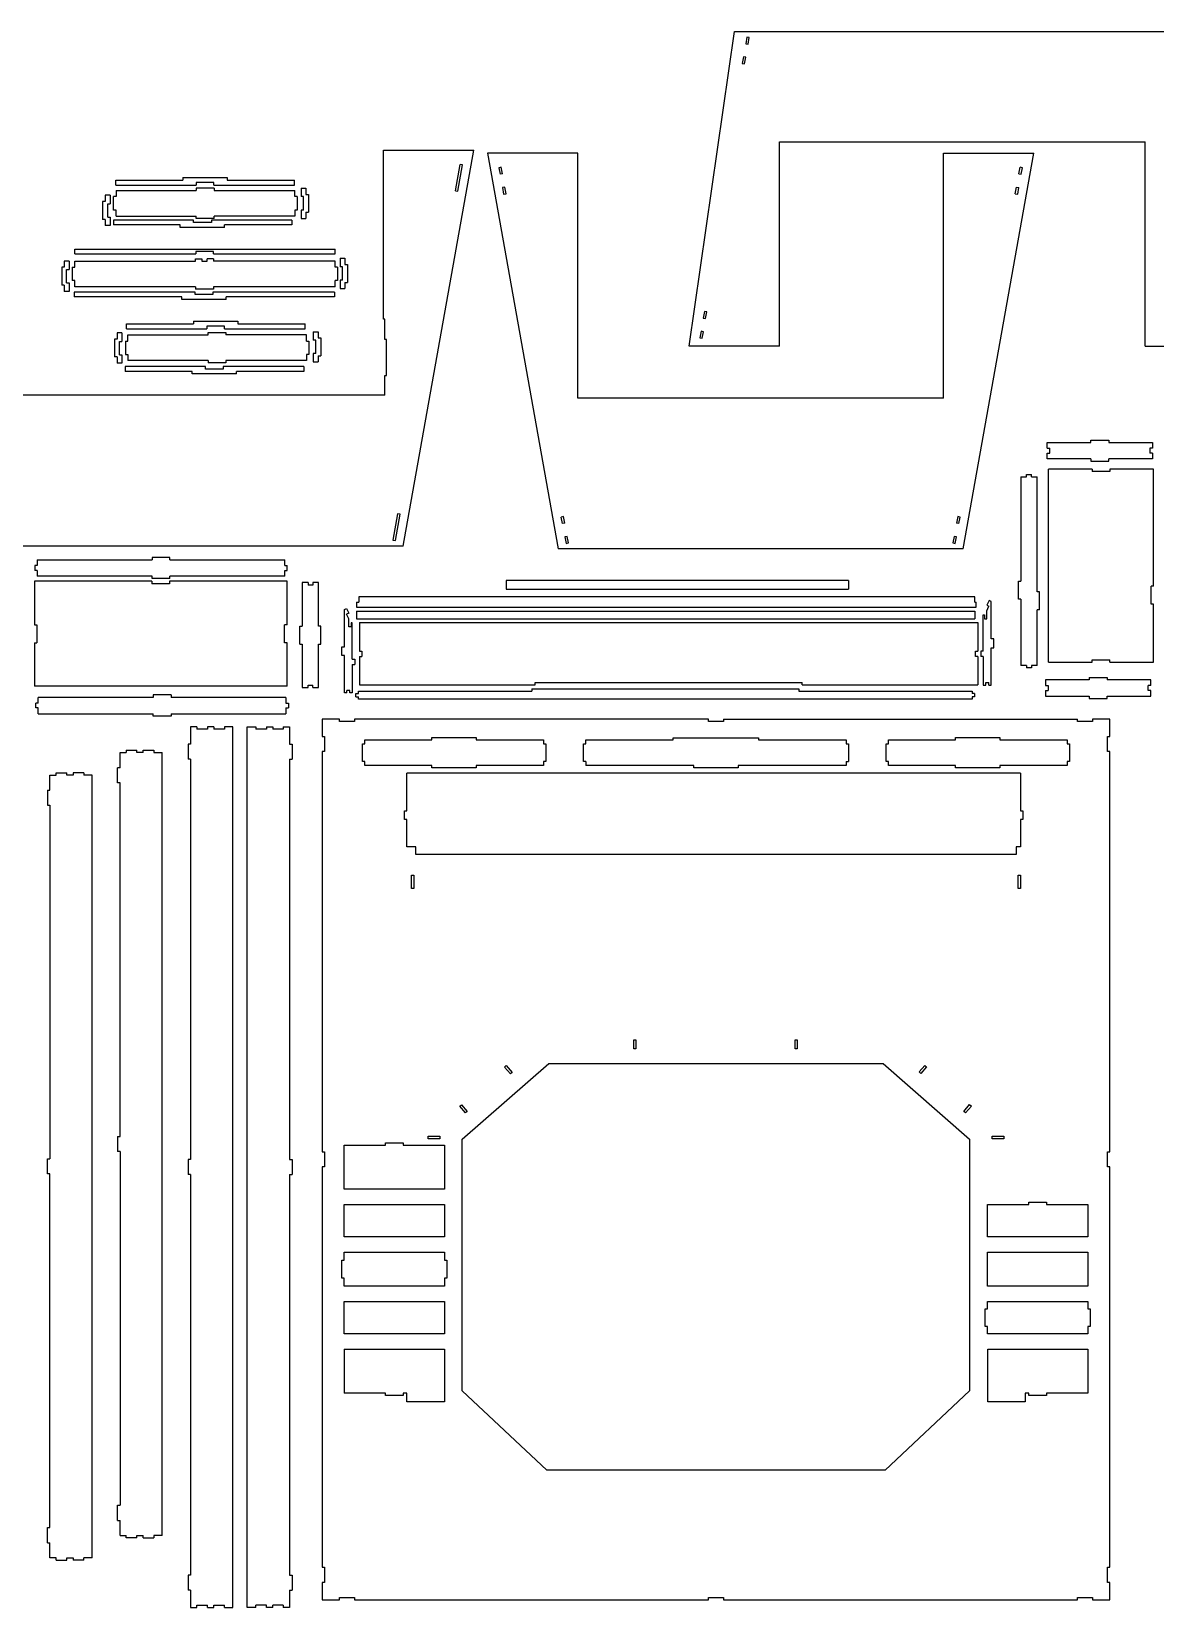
# Model space of a CAD drawing. Extents: x -1378 to 1378, y -734 to 734.
# Drawn here: x -827 to 170, y -664 to 734 of the extents above; entities that cross this region are included whole.
import ezdxf

# ---------------------------------------------------------------- set-up
doc = ezdxf.new("R2010")
doc.units = 0
doc.header["$MEASUREMENT"] = 0
doc.layers.get('0').update_dxf_attribs({"linetype": 'CONTINUOUS'})

msp = doc.modelspace()

# ---------------------------------------------------------------- linework, layer by layer
for p, q in [((-244, 455.1), (-203.7, 734)), ((-203.7, 734), (200.3, 734)), ((-192.7, 729.1), (-193.7, 723.2)), ((-190.6, 728.7), (-192.7, 729.1)), ((-191.6, 722.8), (-190.6, 728.7)), ((-193.7, 723.2), (-191.6, 722.8)), ((-195.8, 711.5), (-196.8, 705.7)), ((-196.8, 705.7), (-194.7, 705.3)), ((-193.7, 711.2), (-195.8, 711.5)), ((-194.7, 705.3), (-193.7, 711.2)), ((-163.7, 636.3), (160.4, 636.3)), ((-163.7, 455.1), (-163.7, 636.3)), ((160.4, 455.1), (160.4, 636.3)), ((-515, 628.7), (-434.8, 628.7)), ((-515, 478.8), (-515, 628.7)), ((-497.4, 277.7), (-434.8, 628.7)), ((-451.2, 592.8), (-447.1, 616.1)), ((-449.1, 592.4), (-445, 615.8)), ((-445, 615.8), (-447.1, 616.1)), ((-422.8, 626.2), (-360.2, 275.1)), ((-342.6, 626.2), (-422.8, 626.2)), ((-342.6, 408.8), (-342.6, 626.2)), ((-18.4, 408.8), (-18.4, 626.2)), ((-18.4, 626.2), (61.8, 626.2)), ((-0.9, 275.1), (61.8, 626.2)), ((-752.2, 602.3), (-692.8, 602.3)), ((-752.2, 597.9), (-752.2, 602.3)), ((-692.8, 604.5), (-692.8, 602.3)), ((-692.8, 604.5), (-653.5, 604.5)), ((-653.5, 604.5), (-653.5, 602.3)), ((-653.5, 602.3), (-593.8, 602.3)), ((-593.8, 597.9), (-593.8, 602.3)), ((-410.5, 613.6), (-412.6, 613.2)), ((-412.6, 613.2), (-411.5, 607.4)), ((-409.4, 607.8), (-411.5, 607.4)), ((-409.4, 607.8), (-410.5, 613.6)), ((48.4, 607.8), (49.5, 613.6)), ((48.4, 607.8), (50.5, 607.4)), ((51.6, 613.2), (49.5, 613.6)), ((50.5, 607.4), (51.6, 613.2)), ((-757.4, 588.8), (-761.7, 588.8)), ((-761.7, 588.8), (-761.7, 583.3)), ((-757.4, 588.8), (-757.4, 581.3)), ((-752.1, 587.6), (-754.3, 587.6)), ((-754.3, 575.7), (-754.3, 587.6)), ((-752.2, 597.9), (-681, 597.9)), ((-752.1, 592.9), (-752.1, 587.6)), ((-752.1, 592.9), (-681, 592.9)), ((-665.3, 600.1), (-681, 600.1)), ((-681, 600.1), (-681, 597.9)), ((-665.2, 595.1), (-681, 595.1)), ((-681, 595.1), (-681, 592.9)), ((-665.3, 597.9), (-665.3, 600.1)), ((-665.3, 597.9), (-593.8, 597.9)), ((-665.2, 595.1), (-665.2, 592.9)), ((-665.2, 592.9), (-593.7, 592.9)), ((-593.7, 587.6), (-593.7, 592.9)), ((-591.6, 587.6), (-593.7, 587.6)), ((-591.6, 587.6), (-591.6, 575.7)), ((-588.1, 595.1), (-583.8, 595.1)), ((-588.1, 595.1), (-588.1, 587.6)), ((-586, 587.6), (-588.1, 587.6)), ((-586, 575.7), (-586, 587.6)), ((-583.8, 595.1), (-583.8, 589.6)), ((-583.8, 589.6), (-581.5, 589.6)), ((-581.5, 589.6), (-581.5, 573.7)), ((-451.2, 592.8), (-449.1, 592.4)), ((-407.4, 596.1), (-409.5, 595.7)), ((-409.5, 595.7), (-408.4, 589.9)), ((-408.4, 589.9), (-406.3, 590.2)), ((-406.3, 590.2), (-407.4, 596.1)), ((45.3, 590.2), (46.3, 596.1)), ((45.3, 590.2), (47.4, 589.9)), ((46.3, 596.1), (48.5, 595.7)), ((47.4, 589.9), (48.5, 595.7)), ((-761.7, 583.3), (-764, 583.3)), ((-764, 583.3), (-764, 567.4)), ((-759.5, 581.3), (-757.4, 581.3)), ((-759.5, 569.4), (-759.5, 581.3)), ((-752.1, 575.7), (-754.3, 575.7)), ((-752.1, 570.3), (-752.1, 575.7)), ((-593.7, 575.7), (-593.7, 570.3)), ((-591.6, 575.7), (-593.7, 575.7)), ((-588.1, 575.7), (-588.1, 568.2)), ((-586, 575.7), (-588.1, 575.7)), ((-583.8, 573.7), (-581.5, 573.7)), ((-583.8, 573.7), (-583.8, 568.2)), ((-761.7, 567.4), (-764, 567.4)), ((-761.7, 567.4), (-761.7, 561.9)), ((-757.4, 561.9), (-761.7, 561.9)), ((-759.5, 569.4), (-757.4, 569.4)), ((-757.4, 569.4), (-757.4, 561.9)), ((-754.5, 566.8), (-754.5, 562.5)), ((-683.4, 566.8), (-754.5, 566.8)), ((-695.2, 562.5), (-754.5, 562.5)), ((-752.1, 570.3), (-681, 570.3)), ((-695.2, 560.3), (-695.2, 562.5)), ((-655.8, 560.3), (-695.2, 560.3)), ((-683.4, 564.7), (-683.4, 566.8)), ((-667.6, 564.7), (-683.4, 564.7)), ((-681, 568.2), (-681, 570.3)), ((-665.2, 568.2), (-681, 568.2)), ((-667.6, 566.8), (-667.6, 564.7)), ((-596.1, 566.8), (-667.6, 566.8)), ((-665.2, 568.2), (-665.2, 570.3)), ((-593.7, 570.3), (-665.2, 570.3)), ((-655.8, 560.3), (-655.8, 562.5)), ((-596.1, 562.5), (-655.8, 562.5)), ((-596.1, 566.8), (-596.1, 562.5)), ((-588.1, 568.2), (-583.8, 568.2)), ((-788.6, 541.1), (-557.7, 541.1)), ((-788.6, 536.8), (-788.6, 541.1)), ((-788.6, 536.8), (-681.3, 536.8)), ((-681.6, 532.5), (-676.1, 532.5)), ((-681.6, 530.3), (-681.6, 532.5)), ((-681.3, 538.9), (-681.3, 536.8)), ((-665.6, 538.9), (-681.3, 538.9)), ((-676.1, 532.5), (-676.1, 530.3)), ((-665.8, 532.5), (-671.3, 532.5)), ((-671.3, 530.3), (-671.3, 532.5)), ((-665.8, 532.5), (-665.8, 530.3)), ((-665.6, 536.8), (-665.6, 538.9)), ((-665.6, 536.8), (-557.7, 536.8)), ((-557.7, 536.8), (-557.7, 541.1)), ((-553.5, 532.9), (-549.2, 532.9)), ((-553.5, 532.9), (-553.5, 525.4)), ((-549.2, 532.9), (-549.2, 527.4)), ((-800.3, 524.9), (-800.3, 509.1)), ((-798.1, 524.9), (-800.3, 524.9)), ((-798.1, 530.4), (-798.1, 524.9)), ((-793.7, 530.4), (-798.1, 530.4)), ((-795.9, 522.9), (-793.7, 522.9)), ((-795.9, 511.1), (-795.9, 522.9)), ((-793.7, 530.4), (-793.7, 522.9)), ((-790.9, 525), (-788.8, 525)), ((-790.9, 525), (-790.9, 513.1)), ((-788.8, 525), (-788.8, 530.3)), ((-788.8, 530.3), (-681.6, 530.3)), ((-676.1, 530.3), (-671.3, 530.3)), ((-557.9, 530.3), (-665.8, 530.3)), ((-557.9, 525), (-557.9, 530.3)), ((-555.8, 525), (-557.9, 525)), ((-555.8, 525), (-555.8, 513.1)), ((-551.4, 525.4), (-553.5, 525.4)), ((-551.4, 513.5), (-551.4, 525.4)), ((-549.2, 527.4), (-546.9, 527.4)), ((-546.9, 527.4), (-546.9, 511.5)), ((-798.1, 509.1), (-800.3, 509.1)), ((-798.1, 509.1), (-798.1, 503.6)), ((-793.7, 503.6), (-798.1, 503.6)), ((-795.9, 511.1), (-793.7, 511.1)), ((-793.7, 511.1), (-793.7, 503.6)), ((-788.8, 513.1), (-790.9, 513.1)), ((-788.8, 507.7), (-788.8, 513.1)), ((-681.6, 507.7), (-788.8, 507.7)), ((-681.6, 507.7), (-681.6, 505.6)), ((-665.8, 505.6), (-681.6, 505.6)), ((-665.8, 507.7), (-665.8, 505.6)), ((-557.9, 507.7), (-665.8, 507.7)), ((-557.9, 507.7), (-557.9, 513.1)), ((-555.8, 513.1), (-557.9, 513.1)), ((-551.4, 513.5), (-553.5, 513.5)), ((-553.5, 513.5), (-553.5, 506)), ((-553.5, 506), (-549.2, 506)), ((-549.2, 511.5), (-549.2, 506)), ((-549.2, 511.5), (-546.9, 511.5)), ((-789.2, 503), (-789.2, 498.7)), ((-682, 503), (-789.2, 503)), ((-693.8, 498.7), (-789.2, 498.7)), ((-693.8, 496.4), (-693.8, 498.7)), ((-654.4, 496.4), (-693.8, 496.4)), ((-682, 500.8), (-682, 503)), ((-666.2, 500.8), (-682, 500.8)), ((-558.3, 503), (-666.2, 503)), ((-666.2, 503), (-666.2, 500.8)), ((-558.3, 498.7), (-654.4, 498.7)), ((-654.4, 496.4), (-654.4, 498.7)), ((-558.3, 503), (-558.3, 498.7)), ((-683.4, 477), (-683.4, 474.7)), ((-683.4, 477), (-644, 477)), ((-644, 477), (-644, 474.7)), ((-513.8, 478.8), (-515, 478.8)), ((-513.8, 460.8), (-513.8, 478.8)), ((-230.3, 485.7), (-231.4, 479.9)), ((-231.4, 479.9), (-229.3, 479.5)), ((-228.2, 485.4), (-230.3, 485.7)), ((-229.3, 479.5), (-228.2, 485.4)), ((-746.9, 466.7), (-751.2, 466.7)), ((-751.2, 466.7), (-751.2, 461.2)), ((-746.9, 466.7), (-746.9, 459.2)), ((-742.7, 474.7), (-683.4, 474.7)), ((-742.7, 470.4), (-742.7, 474.7)), ((-742.7, 470.4), (-671.6, 470.4)), ((-741.6, 459.5), (-741.6, 464.9)), ((-741.6, 464.9), (-670.5, 464.9)), ((-671.6, 472.6), (-671.6, 470.4)), ((-655.8, 472.6), (-671.6, 472.6)), ((-670.5, 464.9), (-670.5, 467)), ((-670.5, 467), (-654.7, 467)), ((-655.8, 470.4), (-655.8, 472.6)), ((-655.8, 470.4), (-584.3, 470.4)), ((-654.7, 467), (-654.7, 464.9)), ((-583.2, 464.9), (-654.7, 464.9)), ((-644, 474.7), (-584.3, 474.7)), ((-584.3, 470.4), (-584.3, 474.7)), ((-583.2, 459.5), (-583.2, 464.9)), ((-577.2, 467.8), (-577.2, 460.3)), ((-577.2, 467.8), (-572.9, 467.8)), ((-572.9, 467.8), (-572.9, 462.3)), ((-572.9, 462.3), (-570.6, 462.3)), ((-570.6, 462.3), (-570.6, 446.5)), ((-233.4, 468.2), (-234.5, 462.4)), ((-234.5, 462.4), (-232.4, 462)), ((-231.3, 467.8), (-233.4, 468.2)), ((-232.4, 462), (-231.3, 467.8)), ((-753.5, 461.2), (-753.5, 445.4)), ((-751.2, 461.2), (-753.5, 461.2)), ((-749, 459.2), (-746.9, 459.2)), ((-749, 447.4), (-749, 459.2)), ((-749, 447.4), (-746.9, 447.4)), ((-746.9, 447.4), (-746.9, 439.9)), ((-743.8, 459.5), (-741.6, 459.5)), ((-743.8, 459.5), (-743.8, 447.7)), ((-743.8, 447.7), (-741.6, 447.7)), ((-741.6, 447.7), (-741.6, 442.3)), ((-583.2, 459.5), (-581.1, 459.5)), ((-583.2, 447.7), (-583.2, 442.3)), ((-581.1, 447.7), (-583.2, 447.7)), ((-581.1, 459.5), (-581.1, 447.7)), ((-575.1, 460.3), (-577.2, 460.3)), ((-575.1, 448.5), (-577.2, 448.5)), ((-577.2, 448.5), (-577.2, 441)), ((-575.1, 448.5), (-575.1, 460.3)), ((-512.4, 460.8), (-513.8, 460.8)), ((-512.4, 429.1), (-512.4, 460.8)), ((-163.7, 455.1), (-244, 455.1)), ((160.4, 455.1), (240.6, 455.1)), ((-751.2, 445.4), (-753.5, 445.4)), ((-751.2, 445.4), (-751.2, 439.9)), ((-746.9, 439.9), (-751.2, 439.9)), ((-672.9, 436.8), (-744, 436.8)), ((-744, 436.8), (-744, 432.5)), ((-670.5, 442.3), (-741.6, 442.3)), ((-672.9, 434.7), (-672.9, 436.8)), ((-657.1, 434.7), (-672.9, 434.7)), ((-670.5, 442.3), (-670.5, 440.2)), ((-654.7, 440.2), (-670.5, 440.2)), ((-585.6, 436.8), (-657.1, 436.8)), ((-657.1, 436.8), (-657.1, 434.7)), ((-654.7, 442.3), (-654.7, 440.2)), ((-583.2, 442.3), (-654.7, 442.3)), ((-585.6, 436.8), (-585.6, 432.5)), ((-577.2, 441), (-572.9, 441)), ((-572.9, 446.5), (-570.6, 446.5)), ((-572.9, 446.5), (-572.9, 441)), ((-684.7, 432.5), (-744, 432.5)), ((-684.7, 430.3), (-684.7, 432.5)), ((-645.3, 430.3), (-684.7, 430.3)), ((-645.3, 430.3), (-645.3, 432.5)), ((-585.6, 432.5), (-645.3, 432.5)), ((-513.8, 411.4), (-513.8, 429.1)), ((-513.8, 429.1), (-512.4, 429.1)), ((-513.8, 411.4), (-839.7, 411.4)), ((-18.4, 408.8), (-342.6, 408.8)), ((73.6, 369.4), (112.4, 369.4)), ((73.6, 364.4), (73.6, 369.4)), ((73.6, 364.4), (75.8, 364.4)), ((75.8, 360.1), (75.8, 364.4)), ((112.4, 371.6), (128.1, 371.6)), ((112.4, 369.4), (112.4, 371.6)), ((128.1, 371.6), (128.1, 369.4)), ((128.1, 369.4), (166.8, 369.4)), ((164.7, 364.4), (164.7, 360.1)), ((166.8, 364.4), (164.7, 364.4)), ((166.8, 369.4), (166.8, 364.4)), ((73.6, 360.1), (75.8, 360.1)), ((73.6, 355), (73.6, 360.1)), ((112.4, 355), (73.6, 355)), ((112.4, 355), (112.4, 352.9)), ((112.4, 352.9), (128.1, 352.9)), ((166.8, 355), (128.1, 355)), ((128.1, 352.9), (128.1, 355)), ((166.8, 360.1), (164.7, 360.1)), ((166.8, 360.1), (166.8, 355)), ((50.3, 339), (55.3, 339)), ((50.3, 339), (50.3, 246.5)), ((55.3, 339), (55.3, 341.1)), ((55.3, 341.1), (59.7, 341.1)), ((59.7, 339), (59.7, 341.1)), ((59.7, 339), (64.7, 339)), ((64.7, 237.1), (64.7, 339)), ((74.7, 174.6), (74.7, 346)), ((113.4, 346), (74.7, 346)), ((113.4, 346), (113.4, 343.9)), ((129.1, 343.9), (113.4, 343.9)), ((167.9, 346), (129.1, 346)), ((129.1, 346), (129.1, 343.9)), ((167.9, 242), (167.9, 346)), ((-502.4, 306.4), (-506.6, 283)), ((-504.4, 282.6), (-500.3, 306)), ((-500.3, 306), (-502.4, 306.4)), ((-355.2, 303.8), (-357.3, 303.4)), ((-356.2, 297.6), (-357.3, 303.4)), ((-354.1, 298), (-356.2, 297.6)), ((-354.1, 298), (-355.2, 303.8)), ((-5.8, 303.8), (-6.9, 298)), ((-4.8, 297.6), (-6.9, 298)), ((-3.7, 303.4), (-5.8, 303.8)), ((-4.8, 297.6), (-3.7, 303.4)), ((-506.6, 283), (-504.4, 282.6)), ((-352, 286.3), (-354.2, 285.9)), ((-354.2, 285.9), (-353.1, 280.1)), ((-353.1, 280.1), (-351, 280.5)), ((-351, 280.5), (-352, 286.3)), ((-9, 286.3), (-10, 280.5)), ((-10, 280.5), (-7.9, 280.1)), ((-6.9, 285.9), (-9, 286.3)), ((-7.9, 280.1), (-6.9, 285.9)), ((-497.4, 277.7), (-856.7, 277.7)), ((-720.2, 267.6), (-720.2, 265.5)), ((-704.3, 267.6), (-720.2, 267.6)), ((-704.3, 265.5), (-704.3, 267.6)), ((-0.9, 275.1), (-360.2, 275.1)), ((-822.1, 260.4), (-824.2, 260.4)), ((-824.2, 260.4), (-824.2, 256.1)), ((-822.1, 256.1), (-824.2, 256.1)), ((-822.1, 265.5), (-822.1, 260.4)), ((-822.1, 265.5), (-720.2, 265.5)), ((-822.1, 256.1), (-822.1, 251)), ((-704.3, 265.5), (-602.4, 265.5)), ((-602.4, 260.4), (-602.4, 265.5)), ((-602.4, 260.4), (-600.3, 260.4)), ((-602.4, 256.1), (-600.3, 256.1)), ((-602.4, 251), (-602.4, 256.1)), ((-600.3, 256.1), (-600.3, 260.4)), ((-720.4, 246.5), (-824.5, 246.5)), ((-824.5, 246.5), (-824.5, 207.7)), ((-720.2, 251), (-822.1, 251)), ((-720.4, 246.5), (-720.4, 244.3)), ((-704.6, 244.3), (-720.4, 244.3)), ((-720.2, 248.9), (-720.2, 251)), ((-704.3, 248.9), (-720.2, 248.9)), ((-704.6, 246.5), (-704.6, 244.3)), ((-600.5, 246.5), (-704.6, 246.5)), ((-704.3, 248.9), (-704.3, 251)), ((-602.4, 251), (-704.3, 251)), ((-600.5, 207.7), (-600.5, 246.5)), ((-581.9, 245.3), (-587, 245.3)), ((-587, 245.3), (-587, 206.5)), ((-581.9, 245.3), (-581.9, 243.1)), ((-577.6, 243.1), (-581.9, 243.1)), ((-572.5, 245.3), (-577.6, 245.3)), ((-577.6, 245.3), (-577.6, 243.1)), ((-572.5, 206.5), (-572.5, 245.3)), ((-406.3, 247), (-406.3, 239.4)), ((-102.7, 247), (-406.3, 247)), ((-406.3, 239.4), (-102.7, 239.4)), ((-102.7, 247), (-102.7, 239.4)), ((48.1, 230.7), (48.1, 246.5)), ((48.1, 246.5), (50.3, 246.5)), ((165.7, 226.1), (165.7, 242)), ((167.9, 242), (165.7, 242)), ((-539, 228), (-536.9, 228)), ((-539, 228), (-539, 223.4)), ((-536.9, 232.7), (-536.9, 228)), ((9.4, 232.7), (-536.9, 232.7)), ((9.4, 228), (9.4, 232.7)), ((9.4, 228), (10.7, 228)), ((10.7, 223.4), (10.7, 228)), ((22, 229.5), (20, 225.2)), ((20, 225.2), (21.9, 224.3)), ((20, 220.1), (21.9, 224.3)), ((23.9, 228.6), (22, 229.5)), ((23.9, 195.3), (23.9, 228.6)), ((50.3, 230.7), (48.1, 230.7)), ((50.3, 230.7), (50.3, 171.8)), ((66.8, 237.1), (64.7, 237.1)), ((66.8, 221.2), (66.8, 237.1)), ((167.9, 226.1), (165.7, 226.1)), ((167.9, 174.6), (167.9, 226.1)), ((-549.6, 221.5), (-547.7, 222.4)), ((-549.6, 188.3), (-549.6, 221.5)), ((-547.7, 222.4), (-545.7, 218.2)), ((-545.7, 218.2), (-547.7, 217.3)), ((-545.7, 213), (-547.7, 217.3)), ((-545.7, 206.1), (-545.7, 213)), ((-539, 223.4), (10.7, 223.4)), ((-539, 220), (9.4, 220)), ((-539, 220), (-539, 213.1)), ((-539, 213.1), (9.4, 213.1)), ((-536.2, 209.8), (-536.2, 184.5)), ((-536.2, 209.8), (12.2, 209.8)), ((9.4, 220), (9.4, 213.1)), ((12.2, 209.8), (12.2, 184.5)), ((16.9, 216.6), (17.9, 216.6)), ((16.9, 184.5), (16.9, 216.6)), ((17.9, 216.6), (17.9, 213.2)), ((17.9, 213.2), (20, 213.2)), ((20, 213.2), (20, 220.1)), ((64.7, 171.8), (64.7, 221.2)), ((66.8, 221.2), (64.7, 221.2)), ((-824.5, 207.7), (-822.3, 207.7)), ((-822.3, 207.7), (-822.3, 192)), ((-600.5, 207.7), (-602.7, 207.7)), ((-602.7, 192), (-602.7, 207.7)), ((-589.1, 190.8), (-589.1, 206.5)), ((-589.1, 206.5), (-587, 206.5)), ((-570.4, 206.5), (-572.5, 206.5)), ((-570.4, 190.8), (-570.4, 206.5)), ((-543.6, 206.1), (-545.7, 206.1)), ((-542.7, 209.6), (-543.6, 209.6)), ((-543.6, 209.6), (-543.6, 206.1)), ((-542.7, 177.4), (-542.7, 209.6)), ((-824.5, 192), (-822.3, 192)), ((-824.5, 192), (-824.5, 153.3)), ((-600.5, 192), (-602.7, 192)), ((-600.5, 153.3), (-600.5, 192)), ((-589.1, 190.8), (-587, 190.8)), ((-587, 190.8), (-587, 152.1)), ((-572.5, 152.1), (-572.5, 190.8)), ((-572.5, 190.8), (-570.4, 190.8)), ((-551.9, 180.5), (-551.9, 188.3)), ((-551.9, 188.3), (-549.6, 188.3)), ((-536.2, 184.5), (-534.1, 184.5)), ((-534.1, 184.5), (-534.1, 179.7)), ((10.1, 184.5), (12.2, 184.5)), ((10.1, 179.7), (10.1, 184.5)), ((16.9, 184.5), (14.8, 184.5)), ((14.8, 184.5), (14.8, 179.7)), ((26.2, 195.3), (23.9, 195.3)), ((23.9, 154.4), (23.9, 187.5)), ((23.9, 187.5), (26.2, 187.5)), ((26.2, 187.5), (26.2, 195.3)), ((-549.6, 180.5), (-551.9, 180.5)), ((-549.6, 147.4), (-549.6, 180.5)), ((-542.7, 177.4), (-540.5, 177.4)), ((-542.7, 172.7), (-542.7, 147.4)), ((-542.7, 172.7), (-540.5, 172.7)), ((-540.5, 177.4), (-540.5, 172.7)), ((-536.2, 179.7), (-534.1, 179.7)), ((-536.2, 179.7), (-536.2, 154.5)), ((12.2, 179.7), (10.1, 179.7)), ((12.2, 179.7), (12.2, 154.5)), ((16.9, 179.7), (14.8, 179.7)), ((16.9, 179.7), (16.9, 154.4)), ((55.3, 171.8), (50.3, 171.8)), ((55.3, 171.8), (55.3, 169.6)), ((59.7, 169.6), (55.3, 169.6)), ((64.7, 171.8), (59.7, 171.8)), ((59.7, 171.8), (59.7, 169.6)), ((74.7, 174.6), (113.4, 174.6)), ((113.4, 174.6), (113.4, 176.7)), ((113.4, 176.7), (129.1, 176.7)), ((129.1, 174.6), (129.1, 176.7)), ((129.1, 174.6), (167.9, 174.6)), ((-581.9, 152.1), (-581.9, 154.2)), ((-581.9, 154.2), (-577.6, 154.2)), ((-577.6, 152.1), (-577.6, 154.2)), ((-536.2, 154.5), (-380.4, 154.5)), ((-380.4, 154.5), (-380.4, 156.6)), ((-380.4, 156.6), (-143.6, 156.6)), ((-143.6, 154.5), (-143.6, 156.6)), ((-143.6, 154.5), (12.2, 154.5)), ((16.9, 154.4), (19.1, 154.4)), ((19.1, 156.6), (21.8, 156.6)), ((19.1, 154.4), (19.1, 156.6)), ((21.8, 154.4), (21.8, 156.6)), ((21.8, 154.4), (23.9, 154.4)), ((110.9, 159.1), (72.2, 159.1)), ((72.2, 159.1), (72.2, 154)), ((72.2, 154), (74.3, 154)), ((74.3, 154), (74.3, 149.7)), ((110.9, 161.2), (110.9, 159.1)), ((110.9, 161.2), (126.6, 161.2)), ((126.6, 161.2), (126.6, 159.1)), ((165.4, 159.1), (126.6, 159.1)), ((163.2, 149.7), (163.2, 154)), ((165.4, 154), (163.2, 154)), ((165.4, 154), (165.4, 159.1)), ((-600.5, 153.3), (-824.5, 153.3)), ((-719.2, 143.4), (-821.1, 143.4)), ((-821.1, 138.4), (-821.1, 143.4)), ((-703.3, 145.6), (-719.2, 145.6)), ((-719.2, 145.6), (-719.2, 143.4)), ((-703.3, 145.6), (-703.3, 143.4)), ((-601.5, 143.4), (-703.3, 143.4)), ((-601.5, 143.4), (-601.5, 138.4)), ((-587, 152.1), (-581.9, 152.1)), ((-577.6, 152.1), (-572.5, 152.1)), ((-547.5, 147.4), (-549.6, 147.4)), ((-544.8, 149.5), (-547.5, 149.5)), ((-547.5, 147.4), (-547.5, 149.5)), ((-544.8, 147.4), (-544.8, 149.5)), ((-542.7, 147.4), (-544.8, 147.4)), ((-539.4, 144), (-539.4, 146.8)), ((-539.4, 146.8), (-537.2, 146.8)), ((-539.4, 144), (-537.2, 144)), ((-537.2, 148.9), (-383.5, 149)), ((-537.2, 146.8), (-537.2, 148.9)), ((-537.2, 141.9), (-537.2, 144)), ((7, 142), (-537.2, 141.9)), ((-383.5, 151.1), (-146.8, 151.1)), ((-383.5, 151.1), (-383.5, 149)), ((-146.8, 151.1), (-146.8, 149)), ((-146.8, 149), (7, 149)), ((7, 149), (7, 146.9)), ((9.1, 146.9), (7, 146.9)), ((9.1, 144.1), (7, 144.1)), ((7, 144.1), (7, 142)), ((9.1, 146.9), (9.1, 144.1)), ((72.2, 149.7), (74.3, 149.7)), ((72.2, 149.7), (72.2, 144.6)), ((72.2, 144.6), (110.9, 144.6)), ((110.9, 144.6), (110.9, 142.5)), ((110.9, 142.5), (126.6, 142.5)), ((126.6, 144.6), (165.4, 144.6)), ((126.6, 142.5), (126.6, 144.6)), ((165.4, 149.7), (163.2, 149.7)), ((165.4, 144.6), (165.4, 149.7)), ((-821.1, 138.4), (-823.3, 138.4)), ((-823.3, 134.1), (-823.3, 138.4)), ((-821.1, 134.1), (-823.3, 134.1)), ((-821.1, 129), (-821.1, 134.1)), ((-821.1, 129), (-719.2, 129)), ((-719.2, 126.9), (-719.2, 129)), ((-703.3, 126.9), (-719.2, 126.9)), ((-703.3, 129), (-703.3, 126.9)), ((-703.3, 129), (-601.5, 129)), ((-601.5, 138.4), (-599.3, 138.4)), ((-601.5, 134.1), (-601.5, 129)), ((-601.5, 134.1), (-599.3, 134.1)), ((-599.3, 138.4), (-599.3, 134.1)), ((-680.4, 117.5), (-686, 117.5)), ((-686, 117.5), (-686, 102)), ((-680.4, 117.5), (-680.4, 115.4)), ((-671, 115.4), (-680.4, 115.4)), ((-665.4, 117.5), (-671, 117.5)), ((-671, 117.5), (-671, 115.4)), ((-665.4, 117.5), (-665.4, 115.4)), ((-656, 115.4), (-665.4, 115.4)), ((-656, 117.5), (-656, 115.4)), ((-648.5, 117.5), (-656, 117.5)), ((-648.5, -663.7), (-648.5, 117.5)), ((-635.7, 117.5), (-628.2, 117.5)), ((-635.7, -663.7), (-635.7, 117.5)), ((-628.2, 117.5), (-628.2, 115.4)), ((-618.8, 115.4), (-628.2, 115.4)), ((-618.8, 117.5), (-613.2, 117.5)), ((-618.8, 117.5), (-618.8, 115.4)), ((-613.2, 117.5), (-613.2, 115.4)), ((-603.8, 115.4), (-613.2, 115.4)), ((-603.8, 117.5), (-598.3, 117.5)), ((-603.8, 117.5), (-603.8, 115.4)), ((-598.3, 117.5), (-598.3, 102)), ((-569.4, 124.3), (-569.4, 108.9)), ((-553.9, 124.3), (-569.4, 124.3)), ((-553.9, 122.2), (-553.9, 124.3)), ((-540.6, 122.2), (-553.9, 122.2)), ((-540.6, 124.3), (-540.6, 122.2)), ((-226.9, 124.3), (-540.6, 124.3)), ((-226.9, 122.2), (-226.9, 124.3)), ((-213.5, 122.2), (-226.9, 122.2)), ((-213.5, 124.3), (100.3, 124.3)), ((-213.5, 124.3), (-213.5, 122.2)), ((100.3, 122.2), (100.3, 124.3)), ((113.6, 122.2), (100.3, 122.2)), ((113.6, 124.3), (113.6, 122.2)), ((129.1, 124.3), (113.6, 124.3)), ((129.1, 108.9), (129.1, 124.3)), ((-686, 102), (-688.2, 102)), ((-688.2, 102), (-688.2, 88.6)), ((-598.3, 102), (-596, 102)), ((-596, 102), (-596, 88.6)), ((-569.4, 108.9), (-567.2, 108.9)), ((-567.2, 108.9), (-567.2, 95.5)), ((-533.7, 86.6), (-533.7, 102.4)), ((-533.7, 102.4), (-531.5, 102.4)), ((-531.5, 102.4), (-531.5, 105.8)), ((-531.5, 105.8), (-472.2, 105.8)), ((-472.2, 105.8), (-472.2, 107.9)), ((-472.2, 107.9), (-432.8, 107.9)), ((-432.8, 107.9), (-432.8, 105.8)), ((-432.8, 105.8), (-373.1, 105.8)), ((-373.1, 105.8), (-373.1, 102.4)), ((-373.1, 102.4), (-371, 102.4)), ((-371, 102.4), (-371, 86.6)), ((-337.7, 102.4), (-335.6, 102.4)), ((-337.7, 86.6), (-337.7, 102.4)), ((-335.6, 102.4), (-335.6, 105.8)), ((-335.6, 105.8), (-258, 105.8)), ((-258, 105.8), (-258, 107.5)), ((-258, 107.5), (-182.3, 107.5)), ((-182.3, 107.5), (-182.3, 105.8)), ((-182.3, 105.8), (-104.7, 105.8)), ((-104.7, 105.8), (-104.7, 102.4)), ((-104.7, 102.4), (-102.6, 102.4)), ((-102.6, 102.4), (-102.6, 86.6)), ((-69.3, 86.6), (-69.3, 102.4)), ((-69.3, 102.4), (-67.2, 102.4)), ((-67.2, 105.8), (-7.8, 105.8)), ((-67.2, 102.4), (-67.2, 105.8)), ((-7.8, 107.9), (31.5, 107.9)), ((-7.8, 105.8), (-7.8, 107.9)), ((31.5, 107.9), (31.5, 105.8)), ((31.5, 105.8), (91.2, 105.8)), ((91.2, 105.8), (91.2, 102.4)), ((91.2, 102.4), (93.4, 102.4)), ((93.4, 102.4), (93.4, 86.6)), ((126.9, 95.5), (126.9, 108.9)), ((126.9, 108.9), (129.1, 108.9)), ((-748.5, 81.1), (-748.5, 94.5)), ((-748.5, 94.5), (-743, 94.5)), ((-743, 96.6), (-733.6, 96.6)), ((-743, 96.6), (-743, 94.5)), ((-733.6, 94.5), (-733.6, 96.6)), ((-728, 94.5), (-733.6, 94.5)), ((-728, 94.5), (-728, 96.6)), ((-728, 96.6), (-718.6, 96.6)), ((-718.6, 96.6), (-718.6, 94.5)), ((-718.6, 94.5), (-711.1, 94.5)), ((-711.1, -599.7), (-711.1, 94.5)), ((-686, 88.6), (-688.2, 88.6)), ((-686, 88.6), (-686, -266.4)), ((-598.3, 88.6), (-598.3, -266.4)), ((-598.3, 88.6), (-596, 88.6)), ((-567.2, 95.5), (-569.4, 95.5)), ((-569.4, 95.5), (-569.4, -259.6)), ((-531.5, 86.6), (-533.7, 86.6)), ((-531.5, 83.2), (-531.5, 86.6)), ((-373.1, 86.6), (-373.1, 83.2)), ((-371, 86.6), (-373.1, 86.6)), ((-335.6, 86.6), (-337.7, 86.6)), ((-335.6, 86.6), (-335.6, 83.2)), ((-104.7, 86.6), (-102.6, 86.6)), ((-104.7, 86.6), (-104.7, 83.2)), ((-67.2, 86.6), (-69.3, 86.6)), ((-67.2, 83.2), (-67.2, 86.6)), ((93.4, 86.6), (91.2, 86.6)), ((91.2, 86.6), (91.2, 83.2)), ((129.1, 95.5), (126.9, 95.5)), ((129.1, -259.6), (129.1, 95.5)), ((-810.7, 74.5), (-805.2, 74.5)), ((-810.7, 61.2), (-810.7, 74.5)), ((-805.2, 76.7), (-795.8, 76.7)), ((-805.2, 74.5), (-805.2, 76.7)), ((-795.8, 74.5), (-795.8, 76.7)), ((-790.2, 74.5), (-795.8, 74.5)), ((-780.8, 76.7), (-790.2, 76.7)), ((-790.2, 76.7), (-790.2, 74.5)), ((-780.8, 76.7), (-780.8, 74.5)), ((-773.3, 74.5), (-780.8, 74.5)), ((-773.3, -619.6), (-773.3, 74.5)), ((-750.8, 67.7), (-750.8, 81.1)), ((-748.5, 81.1), (-750.8, 81.1)), ((-472.2, 83.2), (-531.5, 83.2)), ((49.9, 76.2), (-494.3, 76.2)), ((-494.3, 42.9), (-494.3, 76.2)), ((-472.2, 81.1), (-472.2, 83.2)), ((-432.8, 81.1), (-472.2, 81.1)), ((-373.1, 83.2), (-432.8, 83.2)), ((-432.8, 83.2), (-432.8, 81.1)), ((-239.8, 83.2), (-335.6, 83.2)), ((-239.8, 81.1), (-239.8, 83.2)), ((-200.5, 81.1), (-239.8, 81.1)), ((-104.7, 83.2), (-200.5, 83.2)), ((-200.5, 83.2), (-200.5, 81.1)), ((-7.8, 83.2), (-67.2, 83.2)), ((-7.8, 81.1), (-7.8, 83.2)), ((31.5, 81.1), (-7.8, 81.1)), ((91.2, 83.2), (31.5, 83.2)), ((31.5, 83.2), (31.5, 81.1)), ((49.9, 76.2), (49.9, 43)), ((-813, 61.2), (-810.7, 61.2)), ((-813, 61.2), (-813, 47.9)), ((-748.5, 67.7), (-750.8, 67.7)), ((-748.5, -246), (-748.5, 67.7)), ((-813, 47.9), (-810.7, 47.9)), ((-810.7, 47.9), (-810.7, -265.8)), ((-496.4, 42.9), (-494.3, 42.9)), ((-496.4, 35.1), (-496.4, 42.9)), ((49.9, 43), (52, 43)), ((52, 43), (52, 35.2)), ((-494.3, 35.1), (-496.4, 35.1)), ((-494.3, 10.9), (-494.3, 35.1)), ((52, 35.2), (49.9, 35.2)), ((49.9, 35.2), (49.9, 10.9)), ((-486.3, 10.9), (-494.3, 10.9)), ((-486.3, 4.2), (-486.3, 10.9)), ((46, 4.2), (-486.3, 4.2)), ((49.9, 10.9), (46, 10.9)), ((46, 10.9), (46, 4.2)), ((-490.2, -26.1), (-490.2, -14.3)), ((-490.2, -14.3), (-488.1, -14.3)), ((-488.1, -26.1), (-490.2, -26.1)), ((-488.1, -14.3), (-488.1, -26.1)), ((47.8, -26.1), (47.8, -14.3)), ((47.8, -14.3), (49.9, -14.3)), ((49.9, -26.1), (47.8, -26.1)), ((49.9, -14.3), (49.9, -26.1)), ((-293, -168.1), (-293, -160.1)), ((-293, -160.1), (-291.1, -160.1)), ((-291.1, -160.1), (-291.1, -168.1)), ((-150, -168.1), (-150, -160.1)), ((-150, -160.1), (-148.1, -160.1)), ((-148.1, -160.1), (-148.1, -168.1)), ((-445.1, -248.2), (-368.3, -181.2)), ((-368.3, -181.2), (-72, -181.2)), ((-291.1, -168.1), (-293, -168.1)), ((-148.1, -168.1), (-150, -168.1)), ((-72, -181.2), (4.8, -248.2)), ((-407.6, -184.4), (-406.1, -183.1)), ((-402.3, -190.3), (-407.6, -184.4)), ((-406.1, -183.1), (-400.9, -189.1)), ((-400.9, -189.1), (-402.3, -190.3)), ((-39.9, -188.7), (-35, -183)), ((-38.4, -190), (-39.9, -188.7)), ((-33.5, -184.3), (-38.4, -190)), ((-35, -183), (-33.5, -184.3)), ((-447.3, -219.1), (-445.9, -217.8)), ((-442.1, -225), (-447.3, -219.1)), ((-445.9, -217.8), (-440.7, -223.8)), ((-0.4, -223.7), (4.8, -217.7)), ((6.3, -219), (1.1, -225)), ((4.8, -217.7), (6.3, -219)), ((-440.7, -223.8), (-442.1, -225)), ((1.1, -225), (-0.4, -223.7)), ((-750.8, -246), (-748.5, -246)), ((-750.8, -246), (-750.8, -259.3)), ((-475.4, -247.9), (-475.4, -245.7)), ((-475.4, -245.7), (-465.1, -245.7)), ((-465.1, -247.9), (-475.4, -247.9)), ((-465.1, -245.7), (-465.1, -247.9)), ((-445.1, -471.5), (-445.1, -248.2)), ((4.8, -248.2), (4.8, -471.5)), ((24.9, -245.7), (35.2, -245.7)), ((24.9, -247.9), (24.9, -245.7)), ((35.2, -247.9), (24.9, -247.9)), ((35.2, -245.7), (35.2, -247.9)), ((-748.5, -259.3), (-750.8, -259.3)), ((-748.5, -259.3), (-748.5, -573)), ((-569.4, -259.6), (-567.2, -259.6)), ((-567.2, -259.6), (-567.2, -272.9)), ((-549.8, -253.8), (-513.2, -253.8)), ((-549.8, -292.7), (-549.8, -253.8)), ((-513.2, -253.8), (-513.2, -251.7)), ((-513.2, -251.7), (-497.5, -251.7)), ((-497.5, -251.7), (-497.5, -253.8)), ((-497.5, -253.8), (-460.9, -253.8)), ((-460.9, -253.8), (-460.9, -292.7)), ((126.9, -259.6), (129.1, -259.6)), ((126.9, -272.9), (126.9, -259.6)), ((-813, -265.8), (-810.7, -265.8)), ((-813, -279.2), (-813, -265.8)), ((-810.7, -279.2), (-813, -279.2)), ((-810.7, -592.8), (-810.7, -279.2)), ((-688.2, -266.4), (-688.2, -279.8)), ((-686, -266.4), (-688.2, -266.4)), ((-598.3, -266.4), (-596, -266.4)), ((-596, -266.4), (-596, -279.8)), ((-567.2, -272.9), (-569.4, -272.9)), ((-569.4, -272.9), (-569.4, -628)), ((129.1, -272.9), (126.9, -272.9)), ((129.1, -628), (129.1, -272.9)), ((-686, -279.8), (-688.2, -279.8)), ((-686, -279.8), (-686, -634.9)), ((-598.3, -279.8), (-598.3, -634.9)), ((-598.3, -279.8), (-596, -279.8)), ((-460.9, -292.7), (-549.8, -292.7)), ((-549.8, -306.3), (-460.9, -306.3)), ((-549.8, -335), (-549.8, -306.3)), ((-460.9, -306.3), (-460.9, -335)), ((20.6, -306.3), (57.2, -306.3)), ((20.6, -335), (20.6, -306.3)), ((57.2, -304.1), (72.9, -304.1)), ((57.2, -306.3), (57.2, -304.1)), ((72.9, -304.1), (72.9, -306.3)), ((72.9, -306.3), (109.5, -306.3)), ((109.5, -306.3), (109.5, -335)), ((-460.9, -335), (-549.8, -335)), ((109.5, -335), (20.6, -335)), ((-549.8, -348.5), (-460.9, -348.5)), ((-549.8, -355.7), (-549.8, -348.5)), ((-460.9, -348.5), (-460.9, -355.7)), ((20.6, -348.5), (109.5, -348.5)), ((20.6, -378.8), (20.6, -348.5)), ((109.5, -348.5), (109.5, -378.8)), ((-552, -371.6), (-552, -355.7)), ((-552, -355.7), (-549.8, -355.7)), ((-460.9, -355.7), (-458.8, -355.7)), ((-458.8, -355.7), (-458.8, -371.6)), ((-549.8, -371.6), (-552, -371.6)), ((-549.8, -378.8), (-549.8, -371.6)), ((-458.8, -371.6), (-460.9, -371.6)), ((-460.9, -371.6), (-460.9, -378.8)), ((-460.9, -378.8), (-549.8, -378.8)), ((109.5, -378.8), (20.6, -378.8)), ((-549.8, -392.3), (-460.9, -392.3)), ((-549.8, -421), (-549.8, -392.3)), ((-460.9, -392.3), (-460.9, -421)), ((18.5, -398.7), (20.6, -398.7)), ((18.5, -414.6), (18.5, -398.7)), ((20.6, -398.7), (20.6, -392.3)), ((20.6, -392.3), (109.5, -392.3)), ((109.5, -392.3), (109.5, -398.7)), ((109.5, -398.7), (111.7, -398.7)), ((111.7, -398.7), (111.7, -414.6)), ((20.6, -414.6), (18.5, -414.6)), ((20.6, -421), (20.6, -414.6)), ((109.5, -414.6), (109.5, -421)), ((111.7, -414.6), (109.5, -414.6)), ((-460.9, -421), (-549.8, -421)), ((109.5, -421), (20.6, -421)), ((-549.8, -434.6), (-549.8, -473.5)), ((-549.8, -434.6), (-460.9, -434.6)), ((-460.9, -434.6), (-460.9, -481.3)), ((20.9, -434.6), (109.5, -434.6)), ((20.9, -481.3), (20.9, -434.6)), ((109.5, -434.6), (109.5, -473.5)), ((-513.2, -473.5), (-549.8, -473.5)), ((-513.2, -475.6), (-513.2, -473.5)), ((-497.5, -473.5), (-497.5, -475.6)), ((-494.3, -473.5), (-497.5, -473.5)), ((-494.3, -481.3), (-494.3, -473.5)), ((-370.2, -541.8), (-445.1, -471.5)), ((4.8, -471.5), (-70.1, -541.8)), ((53.9, -473.5), (53.9, -481.3)), ((57.2, -473.5), (53.9, -473.5)), ((57.2, -475.6), (57.2, -473.5)), ((72.9, -473.5), (72.9, -475.6)), ((109.5, -473.5), (72.9, -473.5)), ((-497.5, -475.6), (-513.2, -475.6)), ((-460.9, -481.3), (-494.3, -481.3)), ((53.9, -481.3), (20.9, -481.3)), ((72.9, -475.6), (57.2, -475.6)), ((-70.1, -541.8), (-370.2, -541.8)), ((-750.8, -573), (-748.5, -573)), ((-750.8, -586.4), (-750.8, -573)), ((-750.8, -586.4), (-748.5, -586.4)), ((-748.5, -599.7), (-748.5, -586.4)), ((-813, -592.8), (-810.7, -592.8)), ((-813, -606.2), (-813, -592.8)), ((-748.5, -599.7), (-743, -599.7)), ((-743, -601.8), (-743, -599.7)), ((-733.6, -601.8), (-733.6, -599.7)), ((-733.6, -599.7), (-728, -599.7)), ((-728, -601.8), (-728, -599.7)), ((-711.1, -599.7), (-718.6, -599.7)), ((-718.6, -599.7), (-718.6, -601.8)), ((-813, -606.2), (-810.7, -606.2)), ((-810.7, -619.6), (-810.7, -606.2)), ((-733.6, -601.8), (-743, -601.8)), ((-728, -601.8), (-718.6, -601.8)), ((-805.2, -619.6), (-810.7, -619.6)), ((-805.2, -621.8), (-805.2, -619.6)), ((-805.2, -621.8), (-795.8, -621.8)), ((-795.8, -621.8), (-795.8, -619.6)), ((-795.8, -619.6), (-790.2, -619.6)), ((-790.2, -619.6), (-790.2, -621.8)), ((-780.8, -621.8), (-790.2, -621.8)), ((-780.8, -621.8), (-780.8, -619.6)), ((-773.3, -619.6), (-780.8, -619.6)), ((-569.4, -628), (-567.2, -628)), ((-567.2, -628), (-567.2, -641.4)), ((126.9, -641.4), (126.9, -628)), ((126.9, -628), (129.1, -628)), ((-688.2, -634.9), (-688.2, -648.2)), ((-686, -634.9), (-688.2, -634.9)), ((-598.3, -634.9), (-596, -634.9)), ((-596, -634.9), (-596, -648.2)), ((-567.2, -641.4), (-569.4, -641.4)), ((-569.4, -641.4), (-569.4, -656.8)), ((129.1, -641.4), (126.9, -641.4)), ((129.1, -656.8), (129.1, -641.4)), ((-686, -648.2), (-688.2, -648.2)), ((-686, -648.2), (-686, -663.7)), ((-598.3, -648.2), (-598.3, -663.7)), ((-598.3, -648.2), (-596, -648.2)), ((-569.4, -656.8), (-553.9, -656.8)), ((-553.9, -656.8), (-553.9, -654.7)), ((-553.9, -654.7), (-540.6, -654.7)), ((-540.6, -654.7), (-540.6, -656.8)), ((-540.6, -656.8), (-226.9, -656.8)), ((-226.9, -654.7), (-213.5, -654.7)), ((-226.9, -656.8), (-226.9, -654.7)), ((-213.5, -654.7), (-213.5, -656.8)), ((-213.5, -656.8), (100.3, -656.8)), ((100.3, -656.8), (100.3, -654.7)), ((100.3, -654.7), (113.6, -654.7)), ((113.6, -654.7), (113.6, -656.8)), ((113.6, -656.8), (129.1, -656.8)), ((-686, -663.7), (-680.4, -663.7)), ((-680.4, -661.6), (-671, -661.6)), ((-680.4, -663.7), (-680.4, -661.6)), ((-671, -663.7), (-671, -661.6)), ((-671, -663.7), (-665.4, -663.7)), ((-665.4, -661.6), (-656, -661.6)), ((-665.4, -663.7), (-665.4, -661.6)), ((-656, -663.7), (-656, -661.6)), ((-656, -663.7), (-648.5, -663.7)), ((-628.2, -663.7), (-635.7, -663.7)), ((-628.2, -663.7), (-628.2, -661.6)), ((-618.8, -661.6), (-628.2, -661.6)), ((-618.8, -663.7), (-618.8, -661.6)), ((-613.2, -663.7), (-618.8, -663.7)), ((-613.2, -663.7), (-613.2, -661.6)), ((-603.8, -661.6), (-613.2, -661.6)), ((-603.8, -661.6), (-603.8, -663.7)), ((-598.3, -663.7), (-603.8, -663.7))]:
    msp.add_line(p, q)

doc.saveas('drawing.dxf')
